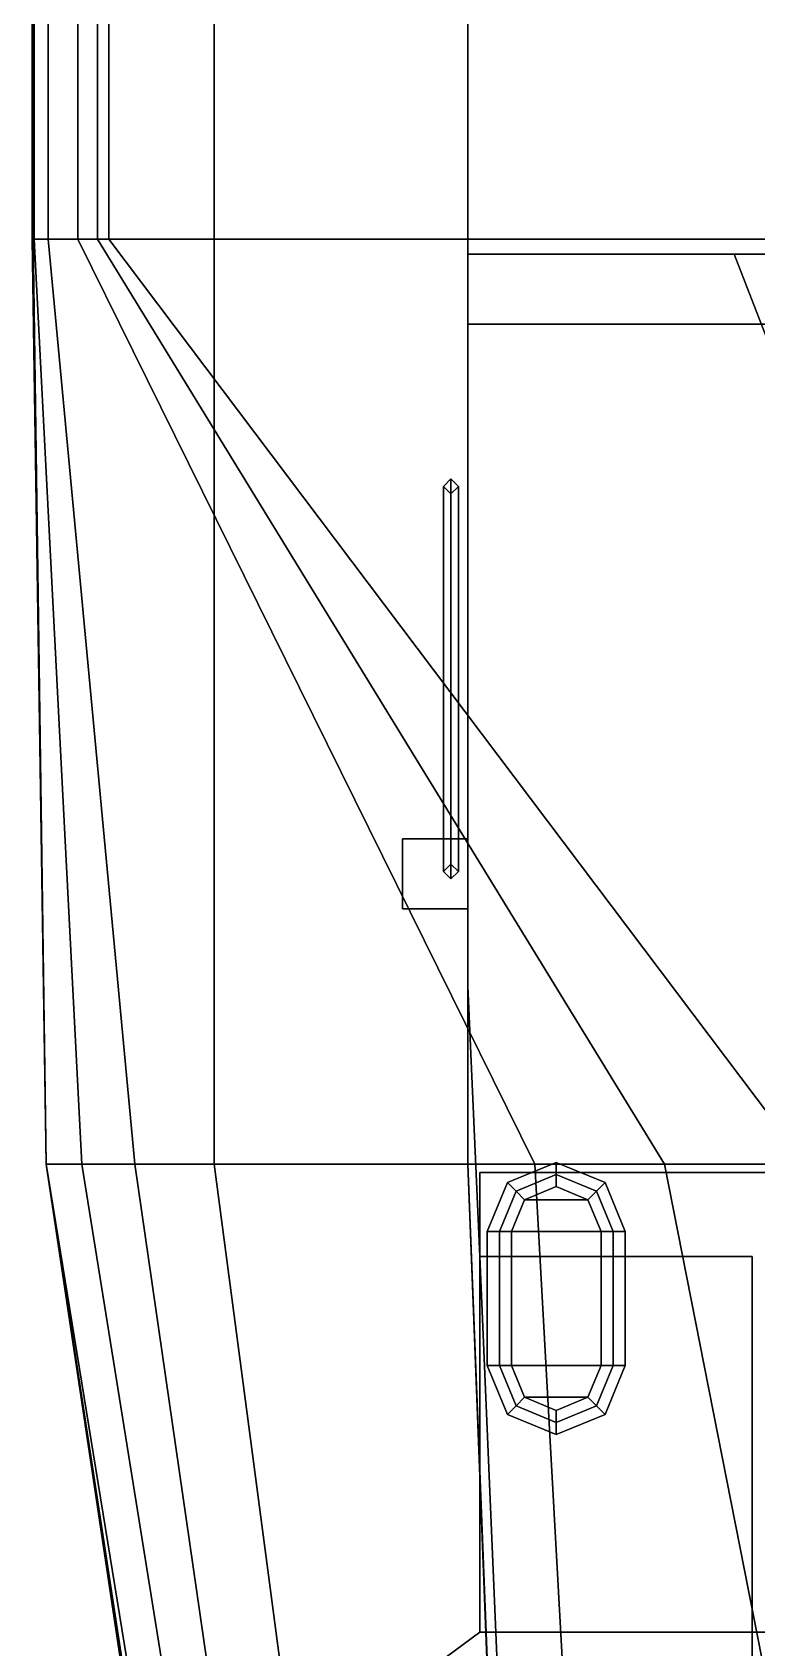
# Model space of a CAD drawing. Header units: millimetres. Extents: x -14 to 14, y -57 to 127.
# Drawn here: x -13.67 to -5.9, y -32.06 to -14.73 of the extents above; entities that cross this region are included whole.
import ezdxf

# ---------------------------------------------------------------- set-up
doc = ezdxf.new("R2010")
doc.units = ezdxf.units.MM
doc.layers.add('boat', color=3, linetype='Continuous')
doc.layers.add('railings', color=6, linetype='Continuous')

msp = doc.modelspace()

# ---------------------------------------------------------------- linework, layer by layer
for points in [[(-13.67, -7.26), (-13.66, -7.26, -3.06), (-13.66, -16.95, -3.06), (-13.67, -16.95)], [(-11.72, -7.26), (-13.67, -7.26), (-13.67, -16.95), (-11.72, -16.95)], [(-13.66, -7.26, -3.06), (-13.65, -7.26, -3.53), (-13.65, -16.95, -3.53), (-13.66, -16.95, -3.06)], [(-13.65, -7.26, -3.53), (-13.5, -7.26, -3.88), (-13.5, -16.95, -3.88), (-13.65, -16.95, -3.53)], [(-13.5, -7.26, -3.88), (-13.18, -7.26, -4.19), (-13.18, -16.95, -4.19), (-13.5, -16.95, -3.88)], [(-13.18, -7.26, -4.19), (-12.97, -7.26, -4.3), (-12.97, -16.95, -4.3), (-13.18, -16.95, -4.19)], [(-12.97, -7.26, -4.3), (-12.85, -7.26, -4.35), (-12.85, -16.95, -4.35), (-12.97, -16.95, -4.3)], [(-12.85, -7.26, -4.35), (12.85, -7.26, -4.35), (12.85, -16.95, -4.35), (-12.85, -16.95, -4.35)], [(-9, -7.26, 1.98), (-11.72, -7.26), (-11.72, -16.95), (-9, -16.95, 1.98)], [(9, -7.26, 3.99), (-9, -7.26, 3.99), (-9, -16.95, 3.99), (9, -16.95, 3.99)], [(-9, -7.26, 6.36), (-9, -7.26, 3.99), (-9, -17.86, 3.99), (-9, -17.86, 6.36)], [(-9, -7.26, 3.99), (-9, -7.26, 1.98), (-9, -16.95, 1.98), (-9, -16.95, 3.99)], [(9, -13.11, 6.36), (9, -17.11, 6.36), (-9, -17.11, 6.36), (-9, -13.11, 6.36)], [(-9, -13.11, 6.36), (-9, -17.11, 6.36), (9, -17.11, 6.36), (9, -13.11, 6.36)], [(-13.67, -16.95), (-13.66, -16.95, -3.06), (-13.52, -26.87, -3.06), (-13.52, -26.87)], [(-11.72, -16.95), (-13.67, -16.95), (-13.52, -26.87), (-11.72, -26.87)], [(-13.66, -16.95, -3.06), (-13.65, -16.95, -3.53), (-13.14, -26.87, -3.59), (-13.52, -26.87, -3.06)], [(-13.65, -16.95, -3.53), (-13.5, -16.95, -3.88), (-12.57, -26.87, -3.8), (-13.14, -26.87, -3.59)], [(-13.5, -16.95, -3.88), (-13.18, -16.95, -4.19), (-8.28, -26.87, -3.8), (-12.57, -26.87, -3.8)], [(-13.18, -16.95, -4.19), (-12.97, -16.95, -4.3), (-6.89, -26.87, -4.13), (-8.28, -26.87, -3.8)], [(-12.97, -16.95, -4.3), (-12.85, -16.95, -4.35), (-5.37, -26.87, -4.35), (-6.89, -26.87, -4.13)], [(-12.85, -16.95, -4.35), (12.85, -16.95, -4.35), (5.37, -26.87, -4.35), (-5.37, -26.87, -4.35)], [(-9, -16.95, 1.98), (-11.72, -16.95), (-11.72, -26.87), (-9, -26.87, 1.98)], [(9, -16.95, 3.99), (-9, -16.95, 3.99), (-9, -26.87, 3.99), (9, -26.87, 3.99)], [(-9, -16.95, 3.99), (-9, -16.95, 1.98), (-9, -26.87, 1.98), (-9, -26.87, 3.99)], [(-5.849, -17.86, 6.36), (-6.14, -17.11, 6.36), (-9, -17.11, 6.36), (-9, -17.86, 6.36)], [(4.98, -20.1, 6.36), (6.14, -17.11, 6.36), (-6.14, -17.11, 6.36), (-4.98, -20.1, 6.36)], [(-4.98, -20.1, 6.36), (-6.14, -17.11, 6.36), (6.14, -17.11, 6.36), (4.98, -20.1, 6.36)], [(-9, -17.86, 6.36), (-9, -17.86, 3.99), (-4.08, -17.86, 3.99), (-4.08, -17.86, 6.36)], [(-9.18, -23.65, 3.82), (-9.26, -23.73, 3.82), (-9.26, -19.6, 12.8), (-9.18, -19.52, 12.8)], [(-9.26, -19.6, 12.8), (-9.18, -19.68, 12.8), (-9.1, -19.6, 12.8), (-9.18, -19.52, 12.8)], [(-9.1, -23.73, 3.82), (-9.18, -23.65, 3.82), (-9.18, -19.52, 12.8), (-9.1, -19.6, 12.8)], [(-9.26, -23.73, 3.82), (-9.18, -23.81, 3.82), (-9.18, -19.68, 12.8), (-9.26, -19.6, 12.8)], [(-9.18, -23.81, 3.82), (-9.1, -23.73, 3.82), (-9.1, -19.6, 12.8), (-9.18, -19.68, 12.8)], [(-9.18, -23.65, 10.25), (-9.18, -23.65, 10.29), (-9.18, -19.68, 12.8), (-9.18, -19.7, 12.73)], [(-9.18, -19.7, 12.73), (-9.18, -19.68, 12.8), (-9.18, -23.65, 10.29), (-9.18, -23.65, 10.25)], [(-9.7, -24.13, 1.56), (-9.7, -23.38, 1.56), (-9, -23.38, 1.56), (-9, -24.13, 1.56)], [(-9, -24.13, 2.37), (-9, -23.38, 2.37), (-9.7, -23.38, 2.37), (-9.7, -24.13, 2.37)], [(-9, -23.38, 2.37), (-9, -23.38, 1.56), (-9.7, -23.38, 1.56), (-9.7, -23.38, 2.37)], [(-9.7, -23.38, 2.37), (-9.7, -23.38, 1.56), (-9.7, -24.13, 1.56), (-9.7, -24.13, 2.37)], [(-9.18, -23.65, 2.37), (-9.26, -23.73, 2.37), (-9.26, -23.73, 10.29), (-9.18, -23.65, 10.29)], [(-9.26, -23.73, 10.29), (-9.18, -23.81, 10.29), (-9.1, -23.73, 10.29), (-9.18, -23.65, 10.29)], [(-9.26, -23.73, 2.37), (-9.18, -23.81, 2.37), (-9.18, -23.81, 10.29), (-9.26, -23.73, 10.29)], [(-9.1, -23.73, 2.37), (-9.18, -23.65, 2.37), (-9.18, -23.65, 10.29), (-9.1, -23.73, 10.29)], [(-9.18, -23.81, 2.37), (-9.1, -23.73, 2.37), (-9.1, -23.73, 10.29), (-9.18, -23.81, 10.29)], [(-9.7, -24.13, 2.37), (-9.7, -24.13, 1.56), (-9, -24.13, 1.56), (-9, -24.13, 2.37)], [(-13.52, -26.87), (-13.52, -26.87, -3.06), (-12, -37.01, -1.28), (-11.97, -37.01, 0.37)], [(-13.52, -26.87, -3.06), (-13.52, -26.87, -3.06), (-11.87, -37.01, -1.67), (-12, -37.01, -1.28)], [(-13.52, -26.87, -3.06), (-13.14, -26.87, -3.59), (-11.51, -37.01, -2), (-11.87, -37.01, -1.67)], [(-11.72, -26.87), (-13.52, -26.87), (-11.97, -37.01, 0.37), (-10.38, -37.01, 0.37)], [(-13.14, -26.87, -3.59), (-12.57, -26.87, -3.8), (-11.1, -37.01, -2.14), (-11.51, -37.01, -2)], [(-12.57, -26.87, -3.8), (-8.28, -26.87, -3.8), (-7.72, -37.01, -2.14), (-11.1, -37.01, -2.14)], [(-9, -26.87, 1.98), (-11.72, -26.87), (-10.38, -37.01, 0.37), (-8.6, -37.01, 1.98)], [(9, -26.87, 3.99), (-9, -26.87, 3.99), (-8.61, -37.01, 3.99), (8.61, -37.01, 3.99)], [(-9, -26.87, 3.99), (-9, -26.87, 1.98), (-8.6, -37.01, 1.98), (-8.61, -37.01, 3.99)], [(-8.87, -31.89, 6.36), (-8.87, -26.96, 6.36), (8.87, -26.96, 6.36), (8.87, -31.89, 6.36)], [(8.87, -31.89, 6.36), (8.87, -26.96, 6.36), (-8.87, -26.96, 6.36), (-8.87, -31.89, 6.36)], [(-8.28, -26.87, -3.8), (-6.89, -26.87, -4.13), (-4.89, -37.01, -3.07), (-7.72, -37.01, -2.14)], [(-6.89, -26.87, -4.13), (-5.37, -26.87, -4.35), (-1.86, -37.01, -3.55), (-4.89, -37.01, -3.07)], [(-5.95, -27.86, 6.36), (-5.95, -27.86, 3.99), (-8.87, -27.86, 3.99), (-8.87, -27.86, 6.36)], [(-8.87, -27.86, 6.36), (-8.87, -27.86, 3.99), (-8.47, -37.27, 3.99), (-8.47, -37.27, 6.36)], [(-5.95, -37.27, 3.99), (-5.95, -27.86, 3.99), (-5.95, -27.86, 6.36), (-5.95, -37.27, 6.36)], [(8.87, -31.89, 6.36), (9.86, -32.62, 6.36), (-9.86, -32.62, 6.36), (-8.87, -31.89, 6.36)], [(-8.87, -31.89, 6.36), (-9.86, -32.62, 6.36), (9.86, -32.62, 6.36), (8.87, -31.89, 6.36)]]:
    msp.add_3dface(points)
at = {"layer": 'boat'}
for points in [[(-8.05, -26.85, 6.735), (-8.05, -26.98, 6.66), (-8.481, -27.159, 6.66), (-8.573, -27.067, 6.735)], [(-8.05, -26.85, 6.885), (-8.05, -26.85, 6.735), (-8.573, -27.067, 6.735), (-8.573, -27.067, 6.885)], [(-8.05, -26.98, 6.96), (-8.05, -26.85, 6.885), (-8.573, -27.067, 6.885), (-8.481, -27.159, 6.96)], [(-8.05, -26.85, 6.435), (-8.05, -26.98, 6.36), (-8.481, -27.159, 6.36), (-8.573, -27.067, 6.435)], [(-8.05, -26.85, 6.585), (-8.05, -26.85, 6.435), (-8.573, -27.067, 6.435), (-8.573, -27.067, 6.585)], [(-8.05, -26.98, 6.66), (-8.05, -26.85, 6.585), (-8.573, -27.067, 6.585), (-8.481, -27.159, 6.66)], [(-7.527, -27.067, 6.735), (-7.619, -27.159, 6.66), (-8.05, -26.98, 6.66), (-8.05, -26.85, 6.735)], [(-7.527, -27.067, 6.885), (-7.527, -27.067, 6.735), (-8.05, -26.85, 6.735), (-8.05, -26.85, 6.885)], [(-7.619, -27.159, 6.96), (-7.527, -27.067, 6.885), (-8.05, -26.85, 6.885), (-8.05, -26.98, 6.96)], [(-7.527, -27.067, 6.435), (-7.619, -27.159, 6.36), (-8.05, -26.98, 6.36), (-8.05, -26.85, 6.435)], [(-7.527, -27.067, 6.585), (-7.527, -27.067, 6.435), (-8.05, -26.85, 6.435), (-8.05, -26.85, 6.585)], [(-7.619, -27.159, 6.66), (-7.527, -27.067, 6.585), (-8.05, -26.85, 6.585), (-8.05, -26.98, 6.66)], [(-8.05, -26.98, 6.66), (-8.05, -27.11, 6.735), (-8.389, -27.251, 6.735), (-8.481, -27.159, 6.66)], [(-8.05, -27.11, 6.885), (-8.05, -26.98, 6.96), (-8.481, -27.159, 6.96), (-8.389, -27.251, 6.885)], [(-8.05, -26.98, 6.36), (-8.05, -27.11, 6.435), (-8.389, -27.251, 6.435), (-8.481, -27.159, 6.36)], [(-8.05, -27.11, 6.585), (-8.05, -26.98, 6.66), (-8.481, -27.159, 6.66), (-8.389, -27.251, 6.585)], [(-7.619, -27.159, 6.66), (-7.711, -27.251, 6.735), (-8.05, -27.11, 6.735), (-8.05, -26.98, 6.66)], [(-7.711, -27.251, 6.885), (-7.619, -27.159, 6.96), (-8.05, -26.98, 6.96), (-8.05, -27.11, 6.885)], [(-7.619, -27.159, 6.36), (-7.711, -27.251, 6.435), (-8.05, -27.11, 6.435), (-8.05, -26.98, 6.36)], [(-7.711, -27.251, 6.585), (-7.619, -27.159, 6.66), (-8.05, -26.98, 6.66), (-8.05, -27.11, 6.585)], [(-8.573, -27.067, 6.735), (-8.481, -27.159, 6.66), (-8.66, -27.59, 6.66), (-8.79, -27.59, 6.735)], [(-8.573, -27.067, 6.885), (-8.573, -27.067, 6.735), (-8.79, -27.59, 6.735), (-8.79, -27.59, 6.885)], [(-8.481, -27.159, 6.96), (-8.573, -27.067, 6.885), (-8.79, -27.59, 6.885), (-8.66, -27.59, 6.96)], [(-8.573, -27.067, 6.435), (-8.481, -27.159, 6.36), (-8.66, -27.59, 6.36), (-8.79, -27.59, 6.435)], [(-8.573, -27.067, 6.585), (-8.573, -27.067, 6.435), (-8.79, -27.59, 6.435), (-8.79, -27.59, 6.585)], [(-8.481, -27.159, 6.66), (-8.573, -27.067, 6.585), (-8.79, -27.59, 6.585), (-8.66, -27.59, 6.66)], [(-8.481, -27.159, 6.66), (-8.389, -27.251, 6.735), (-8.53, -27.59, 6.735), (-8.66, -27.59, 6.66)], [(-8.389, -27.251, 6.885), (-8.481, -27.159, 6.96), (-8.66, -27.59, 6.96), (-8.53, -27.59, 6.885)], [(-8.481, -27.159, 6.36), (-8.389, -27.251, 6.435), (-8.53, -27.59, 6.435), (-8.66, -27.59, 6.36)], [(-8.389, -27.251, 6.585), (-8.481, -27.159, 6.66), (-8.66, -27.59, 6.66), (-8.53, -27.59, 6.585)], [(-8.05, -27.11, 6.735), (-7.711, -27.251, 6.735), (-8.389, -27.251, 6.735), (-8.05, -27.11, 6.735)], [(-8.05, -27.11, 6.735), (-8.389, -27.251, 6.735), (-7.711, -27.251, 6.735), (-8.05, -27.11, 6.735)], [(-8.05, -27.11, 6.735), (-8.05, -27.11, 6.885), (-8.389, -27.251, 6.885), (-8.389, -27.251, 6.735)], [(-8.05, -27.11, 6.435), (-8.05, -27.11, 6.585), (-8.389, -27.251, 6.585), (-8.389, -27.251, 6.435)], [(-7.711, -27.251, 6.735), (-7.711, -27.251, 6.885), (-8.05, -27.11, 6.885), (-8.05, -27.11, 6.735)], [(-7.711, -27.251, 6.435), (-7.711, -27.251, 6.585), (-8.05, -27.11, 6.585), (-8.05, -27.11, 6.435)], [(-7.44, -27.59, 6.66), (-7.57, -27.59, 6.735), (-7.711, -27.251, 6.735), (-7.619, -27.159, 6.66)], [(-7.57, -27.59, 6.885), (-7.44, -27.59, 6.96), (-7.619, -27.159, 6.96), (-7.711, -27.251, 6.885)], [(-7.44, -27.59, 6.36), (-7.57, -27.59, 6.435), (-7.711, -27.251, 6.435), (-7.619, -27.159, 6.36)], [(-7.57, -27.59, 6.585), (-7.44, -27.59, 6.66), (-7.619, -27.159, 6.66), (-7.711, -27.251, 6.585)], [(-7.31, -27.59, 6.735), (-7.44, -27.59, 6.66), (-7.619, -27.159, 6.66), (-7.527, -27.067, 6.735)], [(-7.44, -27.59, 6.96), (-7.31, -27.59, 6.885), (-7.527, -27.067, 6.885), (-7.619, -27.159, 6.96)], [(-7.31, -27.59, 6.435), (-7.44, -27.59, 6.36), (-7.619, -27.159, 6.36), (-7.527, -27.067, 6.435)], [(-7.44, -27.59, 6.66), (-7.31, -27.59, 6.585), (-7.527, -27.067, 6.585), (-7.619, -27.159, 6.66)], [(-7.31, -27.59, 6.885), (-7.31, -27.59, 6.735), (-7.527, -27.067, 6.735), (-7.527, -27.067, 6.885)], [(-7.31, -27.59, 6.585), (-7.31, -27.59, 6.435), (-7.527, -27.067, 6.435), (-7.527, -27.067, 6.585)], [(-8.389, -27.251, 6.735), (-8.389, -27.251, 6.885), (-8.53, -27.59, 6.885), (-8.53, -27.59, 6.735)], [(-8.389, -27.251, 6.735), (-8.53, -27.59, 6.735), (-7.57, -27.59, 6.735), (-7.711, -27.251, 6.735)], [(-7.711, -27.251, 6.735), (-7.57, -27.59, 6.735), (-8.53, -27.59, 6.735), (-8.389, -27.251, 6.735)], [(-8.389, -27.251, 6.435), (-8.389, -27.251, 6.585), (-8.53, -27.59, 6.585), (-8.53, -27.59, 6.435)], [(-7.57, -27.59, 6.735), (-7.57, -27.59, 6.885), (-7.711, -27.251, 6.885), (-7.711, -27.251, 6.735)], [(-7.57, -27.59, 6.435), (-7.57, -27.59, 6.585), (-7.711, -27.251, 6.585), (-7.711, -27.251, 6.435)], [(-8.79, -27.59, 6.735), (-8.66, -27.59, 6.66), (-8.66, -29.03, 6.66), (-8.79, -29.03, 6.735)], [(-8.66, -27.59, 6.96), (-8.79, -27.59, 6.885), (-8.79, -29.03, 6.885), (-8.66, -29.03, 6.96)], [(-8.79, -27.59, 6.885), (-8.79, -27.59, 6.735), (-8.79, -29.03, 6.735), (-8.79, -29.03, 6.885)], [(-8.79, -27.59, 6.435), (-8.66, -27.59, 6.36), (-8.66, -29.03, 6.36), (-8.79, -29.03, 6.435)], [(-8.66, -27.59, 6.66), (-8.79, -27.59, 6.585), (-8.79, -29.03, 6.585), (-8.66, -29.03, 6.66)], [(-8.79, -27.59, 6.585), (-8.79, -27.59, 6.435), (-8.79, -29.03, 6.435), (-8.79, -29.03, 6.585)], [(-8.66, -27.59, 6.66), (-8.53, -27.59, 6.735), (-8.53, -29.03, 6.735), (-8.66, -29.03, 6.66)], [(-8.53, -27.59, 6.885), (-8.66, -27.59, 6.96), (-8.66, -29.03, 6.96), (-8.53, -29.03, 6.885)], [(-8.66, -27.59, 6.36), (-8.53, -27.59, 6.435), (-8.53, -29.03, 6.435), (-8.66, -29.03, 6.36)], [(-8.53, -27.59, 6.585), (-8.66, -27.59, 6.66), (-8.66, -29.03, 6.66), (-8.53, -29.03, 6.585)], [(-7.57, -27.59, 6.735), (-7.57, -29.03, 6.735), (-8.53, -29.03, 6.735), (-8.53, -27.59, 6.735)], [(-8.53, -27.59, 6.735), (-8.53, -29.03, 6.735), (-7.57, -29.03, 6.735), (-7.57, -27.59, 6.735)], [(-8.53, -27.59, 6.735), (-8.53, -27.59, 6.885), (-8.53, -29.03, 6.885), (-8.53, -29.03, 6.735)], [(-8.53, -27.59, 6.435), (-8.53, -27.59, 6.585), (-8.53, -29.03, 6.585), (-8.53, -29.03, 6.435)], [(-7.44, -27.59, 6.96), (-7.57, -27.59, 6.885), (-7.57, -29.03, 6.885), (-7.44, -29.03, 6.96)], [(-7.57, -27.59, 6.735), (-7.44, -27.59, 6.66), (-7.44, -29.03, 6.66), (-7.57, -29.03, 6.735)], [(-7.57, -27.59, 6.885), (-7.57, -27.59, 6.735), (-7.57, -29.03, 6.735), (-7.57, -29.03, 6.885)], [(-7.44, -27.59, 6.66), (-7.57, -27.59, 6.585), (-7.57, -29.03, 6.585), (-7.44, -29.03, 6.66)], [(-7.57, -27.59, 6.435), (-7.44, -27.59, 6.36), (-7.44, -29.03, 6.36), (-7.57, -29.03, 6.435)], [(-7.57, -27.59, 6.585), (-7.57, -27.59, 6.435), (-7.57, -29.03, 6.435), (-7.57, -29.03, 6.585)], [(-7.31, -27.59, 6.885), (-7.44, -27.59, 6.96), (-7.44, -29.03, 6.96), (-7.31, -29.03, 6.885)], [(-7.44, -27.59, 6.66), (-7.31, -27.59, 6.735), (-7.31, -29.03, 6.735), (-7.44, -29.03, 6.66)], [(-7.31, -27.59, 6.585), (-7.44, -27.59, 6.66), (-7.44, -29.03, 6.66), (-7.31, -29.03, 6.585)], [(-7.44, -27.59, 6.36), (-7.31, -27.59, 6.435), (-7.31, -29.03, 6.435), (-7.44, -29.03, 6.36)], [(-7.31, -27.59, 6.735), (-7.31, -27.59, 6.885), (-7.31, -29.03, 6.885), (-7.31, -29.03, 6.735)], [(-7.31, -27.59, 6.435), (-7.31, -27.59, 6.585), (-7.31, -29.03, 6.585), (-7.31, -29.03, 6.435)], [(-8.79, -29.03, 6.885), (-8.79, -29.03, 6.735), (-8.573, -29.553, 6.735), (-8.573, -29.553, 6.885)], [(-8.66, -29.03, 6.96), (-8.79, -29.03, 6.885), (-8.573, -29.553, 6.885), (-8.481, -29.461, 6.96)], [(-8.79, -29.03, 6.735), (-8.66, -29.03, 6.66), (-8.481, -29.461, 6.66), (-8.573, -29.553, 6.735)], [(-8.79, -29.03, 6.585), (-8.79, -29.03, 6.435), (-8.573, -29.553, 6.435), (-8.573, -29.553, 6.585)], [(-8.66, -29.03, 6.66), (-8.79, -29.03, 6.585), (-8.573, -29.553, 6.585), (-8.481, -29.461, 6.66)], [(-8.79, -29.03, 6.435), (-8.66, -29.03, 6.36), (-8.481, -29.461, 6.36), (-8.573, -29.553, 6.435)], [(-8.53, -29.03, 6.885), (-8.66, -29.03, 6.96), (-8.481, -29.461, 6.96), (-8.389, -29.369, 6.885)], [(-8.66, -29.03, 6.66), (-8.53, -29.03, 6.735), (-8.389, -29.369, 6.735), (-8.481, -29.461, 6.66)], [(-8.53, -29.03, 6.585), (-8.66, -29.03, 6.66), (-8.481, -29.461, 6.66), (-8.389, -29.369, 6.585)], [(-8.66, -29.03, 6.36), (-8.53, -29.03, 6.435), (-8.389, -29.369, 6.435), (-8.481, -29.461, 6.36)], [(-8.53, -29.03, 6.735), (-8.53, -29.03, 6.885), (-8.389, -29.369, 6.885), (-8.389, -29.369, 6.735)], [(-7.711, -29.369, 6.735), (-7.57, -29.03, 6.735), (-8.53, -29.03, 6.735), (-8.389, -29.369, 6.735)], [(-8.389, -29.369, 6.735), (-8.53, -29.03, 6.735), (-7.57, -29.03, 6.735), (-7.711, -29.369, 6.735)], [(-8.53, -29.03, 6.435), (-8.53, -29.03, 6.585), (-8.389, -29.369, 6.585), (-8.389, -29.369, 6.435)], [(-7.711, -29.369, 6.885), (-7.619, -29.461, 6.96), (-7.44, -29.03, 6.96), (-7.57, -29.03, 6.885)], [(-7.711, -29.369, 6.735), (-7.711, -29.369, 6.885), (-7.57, -29.03, 6.885), (-7.57, -29.03, 6.735)], [(-7.619, -29.461, 6.66), (-7.711, -29.369, 6.735), (-7.57, -29.03, 6.735), (-7.44, -29.03, 6.66)], [(-7.711, -29.369, 6.585), (-7.619, -29.461, 6.66), (-7.44, -29.03, 6.66), (-7.57, -29.03, 6.585)], [(-7.711, -29.369, 6.435), (-7.711, -29.369, 6.585), (-7.57, -29.03, 6.585), (-7.57, -29.03, 6.435)], [(-7.619, -29.461, 6.36), (-7.711, -29.369, 6.435), (-7.57, -29.03, 6.435), (-7.44, -29.03, 6.36)], [(-7.619, -29.461, 6.96), (-7.527, -29.553, 6.885), (-7.31, -29.03, 6.885), (-7.44, -29.03, 6.96)], [(-7.527, -29.553, 6.735), (-7.619, -29.461, 6.66), (-7.44, -29.03, 6.66), (-7.31, -29.03, 6.735)], [(-7.619, -29.461, 6.66), (-7.527, -29.553, 6.585), (-7.31, -29.03, 6.585), (-7.44, -29.03, 6.66)], [(-7.527, -29.553, 6.435), (-7.619, -29.461, 6.36), (-7.44, -29.03, 6.36), (-7.31, -29.03, 6.435)], [(-7.527, -29.553, 6.885), (-7.527, -29.553, 6.735), (-7.31, -29.03, 6.735), (-7.31, -29.03, 6.885)], [(-7.527, -29.553, 6.585), (-7.527, -29.553, 6.435), (-7.31, -29.03, 6.435), (-7.31, -29.03, 6.585)], [(-8.389, -29.369, 6.885), (-8.481, -29.461, 6.96), (-8.05, -29.64, 6.96), (-8.05, -29.51, 6.885)], [(-8.481, -29.461, 6.66), (-8.389, -29.369, 6.735), (-8.05, -29.51, 6.735), (-8.05, -29.64, 6.66)], [(-8.389, -29.369, 6.585), (-8.481, -29.461, 6.66), (-8.05, -29.64, 6.66), (-8.05, -29.51, 6.585)], [(-8.481, -29.461, 6.36), (-8.389, -29.369, 6.435), (-8.05, -29.51, 6.435), (-8.05, -29.64, 6.36)], [(-8.05, -29.51, 6.735), (-7.711, -29.369, 6.735), (-8.389, -29.369, 6.735), (-8.05, -29.51, 6.735)], [(-8.05, -29.51, 6.735), (-8.389, -29.369, 6.735), (-7.711, -29.369, 6.735), (-8.05, -29.51, 6.735)], [(-8.389, -29.369, 6.735), (-8.389, -29.369, 6.885), (-8.05, -29.51, 6.885), (-8.05, -29.51, 6.735)], [(-8.389, -29.369, 6.435), (-8.389, -29.369, 6.585), (-8.05, -29.51, 6.585), (-8.05, -29.51, 6.435)], [(-8.05, -29.51, 6.885), (-8.05, -29.64, 6.96), (-7.619, -29.461, 6.96), (-7.711, -29.369, 6.885)], [(-8.05, -29.64, 6.66), (-8.05, -29.51, 6.735), (-7.711, -29.369, 6.735), (-7.619, -29.461, 6.66)], [(-8.05, -29.51, 6.735), (-8.05, -29.51, 6.885), (-7.711, -29.369, 6.885), (-7.711, -29.369, 6.735)], [(-8.05, -29.51, 6.585), (-8.05, -29.64, 6.66), (-7.619, -29.461, 6.66), (-7.711, -29.369, 6.585)], [(-8.05, -29.64, 6.36), (-8.05, -29.51, 6.435), (-7.711, -29.369, 6.435), (-7.619, -29.461, 6.36)], [(-8.05, -29.51, 6.435), (-8.05, -29.51, 6.585), (-7.711, -29.369, 6.585), (-7.711, -29.369, 6.435)], [(-8.481, -29.461, 6.96), (-8.573, -29.553, 6.885), (-8.05, -29.77, 6.885), (-8.05, -29.64, 6.96)], [(-8.573, -29.553, 6.735), (-8.481, -29.461, 6.66), (-8.05, -29.64, 6.66), (-8.05, -29.77, 6.735)], [(-8.481, -29.461, 6.66), (-8.573, -29.553, 6.585), (-8.05, -29.77, 6.585), (-8.05, -29.64, 6.66)], [(-8.573, -29.553, 6.435), (-8.481, -29.461, 6.36), (-8.05, -29.64, 6.36), (-8.05, -29.77, 6.435)], [(-8.573, -29.553, 6.885), (-8.573, -29.553, 6.735), (-8.05, -29.77, 6.735), (-8.05, -29.77, 6.885)], [(-8.573, -29.553, 6.585), (-8.573, -29.553, 6.435), (-8.05, -29.77, 6.435), (-8.05, -29.77, 6.585)], [(-8.05, -29.64, 6.96), (-8.05, -29.77, 6.885), (-7.527, -29.553, 6.885), (-7.619, -29.461, 6.96)], [(-8.05, -29.77, 6.735), (-8.05, -29.64, 6.66), (-7.619, -29.461, 6.66), (-7.527, -29.553, 6.735)], [(-8.05, -29.64, 6.66), (-8.05, -29.77, 6.585), (-7.527, -29.553, 6.585), (-7.619, -29.461, 6.66)], [(-8.05, -29.77, 6.435), (-8.05, -29.64, 6.36), (-7.619, -29.461, 6.36), (-7.527, -29.553, 6.435)], [(-8.05, -29.77, 6.885), (-8.05, -29.77, 6.735), (-7.527, -29.553, 6.735), (-7.527, -29.553, 6.885)], [(-8.05, -29.77, 6.585), (-8.05, -29.77, 6.435), (-7.527, -29.553, 6.435), (-7.527, -29.553, 6.585)]]:
    msp.add_3dface(points, dxfattribs=at)
at = {"layer": 'railings'}
for points in [[(-9, -17.32, 6.36), (-9, -13.11, 6.36), (-9, -13.11, 7.56), (-9, -17.32, 7.31)], [(-9, -17.32, 7.31), (-9, -13.11, 7.56), (-9, -13.11, 6.36), (-9, -17.32, 6.36)], [(-9, -17.86, 7.29), (-9, -17.81, 7.29), (-9, -17.81, 6.36), (-9, -17.86, 6.36)], [(-9, -17.86, 6.36), (-9, -17.81, 6.36), (-9, -17.81, 7.29), (-9, -17.86, 7.29)], [(-9, -17.86, 6.86), (-9, -17.86, 6.79), (-5.9, -17.86, 6.79), (-5.9, -17.86, 6.86)], [(-5.9, -17.86, 6.86), (-5.9, -17.86, 6.79), (-9, -17.86, 6.79), (-9, -17.86, 6.86)], [(-5.9, -17.86, 7.29), (-5.9, -17.86, 7.22), (-9, -17.86, 7.22), (-9, -17.86, 7.29)], [(-9, -17.86, 7.29), (-9, -17.86, 7.22), (-5.9, -17.86, 7.22), (-5.9, -17.86, 7.29)], [(-9, -17.86, 4.49), (-9, -17.86, 4.42), (-9, -18.99, 4.42), (-9, -18.99, 4.49)], [(-9, -18.99, 4.49), (-9, -18.99, 4.42), (-9, -17.86, 4.42), (-9, -17.86, 4.49)], [(-9, -17.86, 4.92), (-9, -17.86, 4.85), (-9, -18.99, 4.85), (-9, -18.99, 4.92)], [(-9, -18.99, 4.92), (-9, -18.99, 4.85), (-9, -17.86, 4.85), (-9, -17.86, 4.92)], [(-5.9, -17.86, 6.36), (-5.85, -17.86, 6.36), (-5.85, -17.86, 7.29), (-5.9, -17.86, 7.29)], [(-5.9, -17.86, 7.29), (-5.85, -17.86, 7.29), (-5.85, -17.86, 6.36), (-5.9, -17.86, 6.36)], [(-9, -18.99, 3.99), (-9, -19.06, 3.99), (-9, -19.06, 4.92), (-9, -18.99, 4.92)], [(-9, -18.99, 4.92), (-9, -19.06, 4.92), (-9, -19.06, 3.99), (-9, -18.99, 3.99)], [(-9, -21.41, 4.49), (-9, -21.41, 4.42), (-9, -19.06, 4.42), (-9, -19.06, 4.49)], [(-9, -19.06, 4.49), (-9, -19.06, 4.42), (-9, -21.41, 4.42), (-9, -21.41, 4.49)], [(-9, -21.41, 4.92), (-9, -21.41, 4.85), (-9, -19.06, 4.85), (-9, -19.06, 4.92)], [(-9, -19.06, 4.92), (-9, -19.06, 4.85), (-9, -21.41, 4.85), (-9, -21.41, 4.92)], [(-9, -21.41, 4.92), (-9, -21.48, 4.92), (-9, -21.48, 3.99), (-9, -21.41, 3.99)], [(-9, -21.41, 3.99), (-9, -21.48, 3.99), (-9, -21.48, 4.92), (-9, -21.41, 4.92)], [(-9, -22.13, 3.99), (-9, -22.2, 3.99), (-9, -22.2, 4.92), (-9, -22.13, 4.92)], [(-9, -22.13, 4.92), (-9, -22.2, 4.92), (-9, -22.2, 3.99), (-9, -22.13, 3.99)], [(-9, -22.2, 4.49), (-9, -22.2, 4.42), (-9, -24.89, 4.42), (-9, -24.89, 4.49)], [(-9, -24.89, 4.49), (-9, -24.89, 4.42), (-9, -22.2, 4.42), (-9, -22.2, 4.49)], [(-9, -22.2, 4.92), (-9, -22.2, 4.85), (-9, -24.89, 4.85), (-9, -24.89, 4.92)], [(-9, -24.89, 4.92), (-9, -24.89, 4.85), (-9, -22.2, 4.85), (-9, -22.2, 4.92)], [(-9, -24.89, 3.99), (-9, -24.96, 3.99), (-9, -24.96, 4.92), (-9, -24.89, 4.92)], [(-9, -24.89, 4.92), (-9, -24.96, 4.92), (-9, -24.96, 3.99), (-9, -24.89, 3.99)], [(-8.87, -27.86, 4.49), (-8.87, -27.86, 4.42), (-9, -24.96, 4.42), (-9, -24.96, 4.49)], [(-9, -24.96, 4.49), (-9, -24.96, 4.42), (-8.87, -27.86, 4.42), (-8.87, -27.86, 4.49)], [(-8.87, -27.86, 4.92), (-8.87, -27.86, 4.85), (-9, -24.96, 4.85), (-9, -24.96, 4.92)], [(-9, -24.96, 4.92), (-9, -24.96, 4.85), (-8.87, -27.86, 4.85), (-8.87, -27.86, 4.92)], [(-8.87, -26.96, 6.86), (-8.87, -26.96, 6.79), (-4.98, -26.96, 6.79), (-4.98, -26.96, 6.86)], [(-4.98, -26.96, 6.86), (-4.98, -26.96, 6.79), (-8.87, -26.96, 6.79), (-8.87, -26.96, 6.86)], [(-8.87, -26.96, 7.29), (-8.87, -26.96, 7.22), (-4.98, -26.96, 7.22), (-4.98, -26.96, 7.29)], [(-4.98, -26.96, 7.29), (-4.98, -26.96, 7.22), (-8.87, -26.96, 7.22), (-8.87, -26.96, 7.29)], [(-8.87, -26.96, 7.29), (-8.87, -27.03, 7.29), (-8.87, -27.03, 6.36), (-8.87, -26.96, 6.36)], [(-8.87, -26.96, 6.36), (-8.87, -27.03, 6.36), (-8.87, -27.03, 7.29), (-8.87, -26.96, 7.29)], [(-8.87, -28.85, 6.86), (-8.87, -28.85, 6.79), (-8.87, -27.03, 6.79), (-8.87, -27.03, 6.86)], [(-8.87, -27.03, 6.86), (-8.87, -27.03, 6.79), (-8.87, -28.85, 6.79), (-8.87, -28.85, 6.86)], [(-8.87, -28.85, 7.29), (-8.87, -28.85, 7.22), (-8.87, -27.03, 7.22), (-8.87, -27.03, 7.29)], [(-8.87, -27.03, 7.29), (-8.87, -27.03, 7.22), (-8.87, -28.85, 7.22), (-8.87, -28.85, 7.29)], [(-8.87, -28.85, 6.36), (-8.87, -28.92, 6.36), (-8.87, -28.92, 7.29), (-8.87, -28.85, 7.29)], [(-8.87, -28.85, 7.29), (-8.87, -28.92, 7.29), (-8.87, -28.92, 6.36), (-8.87, -28.85, 6.36)], [(-8.87, -28.92, 6.86), (-8.87, -28.92, 6.79), (-8.87, -30.52, 6.79), (-8.87, -30.52, 6.86)], [(-8.87, -30.52, 6.86), (-8.87, -30.52, 6.79), (-8.87, -28.92, 6.79), (-8.87, -28.92, 6.86)], [(-8.87, -28.92, 7.29), (-8.87, -28.92, 7.22), (-8.87, -30.52, 7.22), (-8.87, -30.52, 7.29)], [(-8.87, -30.52, 7.29), (-8.87, -30.52, 7.22), (-8.87, -28.92, 7.22), (-8.87, -28.92, 7.29)], [(-8.87, -31.89, 7.55), (-8.87, -30.52, 7.3), (-8.87, -30.53, 6.36), (-8.87, -31.89, 6.36)], [(-8.87, -31.89, 6.36), (-8.87, -30.53, 6.36), (-8.87, -30.52, 7.3), (-8.87, -31.89, 7.55)], [(-9.86, -32.62, 7.77), (-8.87, -31.89, 7.55), (-8.87, -31.89, 6.36), (-9.86, -32.62, 6.36)], [(-9.86, -32.62, 6.36), (-8.87, -31.89, 6.36), (-8.87, -31.89, 7.55), (-9.86, -32.62, 7.77)]]:
    msp.add_3dface(points, dxfattribs=at)

doc.saveas('drawing.dxf')
